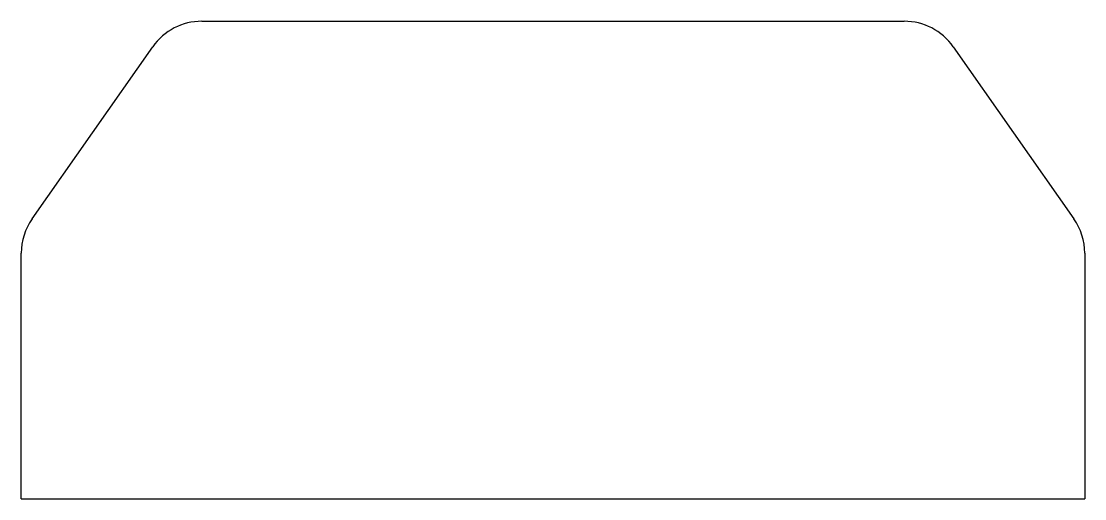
# Model space of a CAD drawing. Header units: millimetres. Extents: x -0.3 to 17.5, y 1.9 to 9.9.
import ezdxf

# ---------------------------------------------------------------- set-up
doc = ezdxf.new("R2010")
doc.units = ezdxf.units.MM
doc.layers.get('0').update_dxf_attribs({"linetype": 'CONTINUOUS'})

msp = doc.modelspace()

# ---------------------------------------------------------------- linework, layer by layer
for p, q in [((2.701, 9.9), (14.459, 9.9)), ((-0.139, 6.588), (1.881, 9.474)), ((15.279, 9.474), (17.299, 6.588)), ((-0.32, 1.9), (-0.32, 6.014)), ((17.48, 6.014), (17.48, 1.9)), ((-0.32, 1.9), (17.48, 1.9))]:
    msp.add_line(p, q)
for centre, start, end in [((2.701, 8.9), 90.0003, 145), ((14.459, 8.9), 35, 90), ((0.68, 6.014), 145, 180), ((16.48, 6.014), 0.0014, 35)]:
    msp.add_arc(centre, 1, start, end)

doc.saveas('drawing.dxf')
